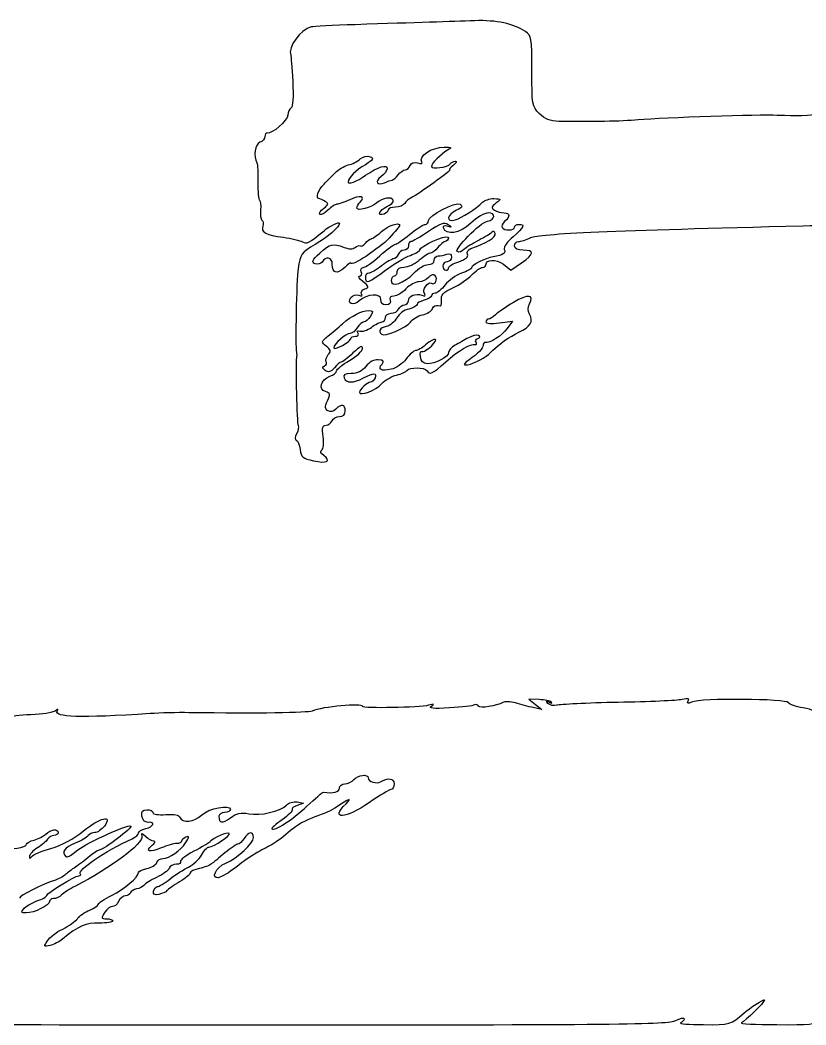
# Model space of a CAD drawing. Extents: x 0 to 69.4, y 0 to 30.3.
# Drawn here: x 15.99 to 20.74, y 0 to 6.08 of the extents above; entities that cross this region are included whole.
import ezdxf

# ---------------------------------------------------------------- set-up
doc = ezdxf.new("R2010")
doc.units = 0
doc.header["$MEASUREMENT"] = 0
doc.layers.get('0').update_dxf_attribs({"linetype": 'CONTINUOUS'})

msp = doc.modelspace()

# ---------------------------------------------------------------- linework, layer by layer
at = {"color": 0, "linetype": 'CONTINUOUS'}
for p, q in [((18.5747, 5.29281), (18.5747, 5.29281)), ((18.2867, 4.83626), (18.2867, 4.83626)), ((18.7154, 4.85015), (18.7154, 4.85015)), ((18.9132, 4.60189), (18.9583, 4.56717)), ((18.9583, 4.56717), (19.0226, 4.61057)), ((18.974, 4.37104), (18.974, 4.37104)), ((18.8889, 4.24778), (18.9688, 4.25819)), ((18.9688, 4.25819), (18.9358, 4.21306)), ((18.7015, 4.1575), (18.7015, 4.1575)), ((19.1285, 1.96853), (19.0678, 1.97026)), ((19.0678, 1.97026), (19.1076, 1.93901)), ((19.1458, 1.90776), (19.0938, 1.91992)), ((19.1076, 1.93901), (19.1458, 1.90776)), ((18.0957, 1.49462), (18.0957, 1.49462)), ((17.6651, 1.3488), (17.7051, 1.34185)), ((17.7051, 1.34185), (17.6669, 1.32796)), ((16.5003, 1.20296), (16.5003, 1.20296))]:
    msp.add_line(p, q, dxfattribs=at)
for points in [[(19.0469, 6.00971), (18.9722, 6.05832), (18.8715, 6.07915), (18.7397, 6.07568)], [(17.7503, 6.03749), (17.686, 6.02186), (17.6079, 5.91428), (17.6269, 5.8674)], [(18.0175, 6.05138), (17.8839, 6.0479), (17.7642, 6.04096), (17.7503, 6.03749)], [(18.7397, 6.07568), (18.5956, 6.07047), (18.396, 6.06353), (18.0175, 6.05138)], [(19.0851, 5.77192), (19.0851, 5.97325), (19.0833, 5.9854), (19.0469, 6.00971)], [(17.6269, 5.8674), (17.6288, 5.86219), (17.6339, 5.79101), (17.6392, 5.70942)], [(19.1303, 5.51324), (19.0868, 5.55838), (19.0851, 5.56532), (19.0851, 5.77192)], [(17.6392, 5.70942), (17.6443, 5.61046), (17.6408, 5.5549), (17.6288, 5.54796)], [(17.6288, 5.54796), (17.6183, 5.54101), (17.6096, 5.52192), (17.6096, 5.50456)], [(17.6096, 5.50456), (17.6096, 5.47331), (17.5124, 5.38656), (17.4846, 5.39524)], [(19.2483, 5.46636), (19.1944, 5.4681), (19.165, 5.48025), (19.1303, 5.51324)], [(19.7275, 5.47504), (19.6268, 5.46636), (19.4463, 5.46289), (19.2483, 5.46636)], [(20.5693, 5.50282), (20.4635, 5.50803), (19.8836, 5.48893), (19.7275, 5.47504)], [(20.8992, 5.51671), (20.7256, 5.49761), (20.6961, 5.49761), (20.5693, 5.50282)], [(17.4707, 5.3744), (17.4707, 5.36051), (17.4568, 5.34489), (17.4413, 5.33968)], [(17.4846, 5.39524), (17.4776, 5.39697), (17.4707, 5.38829), (17.4707, 5.3744)], [(17.4413, 5.33968), (17.4117, 5.32926), (17.3996, 5.25461), (17.4221, 5.21468)], [(18.4203, 5.21989), (18.3976, 5.25635), (18.4775, 5.31017), (18.5557, 5.31017)], [(18.5747, 5.29281), (18.5331, 5.26676), (18.4775, 5.21121), (18.4775, 5.19385)], [(18.5557, 5.31017), (18.6008, 5.31017), (18.6043, 5.30843), (18.5747, 5.29281)], [(17.9742, 5.20253), (17.9985, 5.20774), (18.0314, 5.22336), (18.0471, 5.23899)], [(18.0471, 5.23899), (18.0644, 5.25288), (18.0904, 5.25982), (18.1078, 5.25288)], [(18.1078, 5.25288), (18.1321, 5.24246), (18.1269, 5.23551), (18.0783, 5.20426)], [(17.4221, 5.21468), (17.4274, 5.206), (17.429, 5.15392), (17.429, 5.09836)], [(17.896, 5.15565), (17.9133, 5.17475), (17.9499, 5.19558), (17.9742, 5.20253)], [(18.0783, 5.20426), (18.0193, 5.16954), (17.9758, 5.1244), (17.9742, 5.1001)], [(18.08, 5.14003), (18.1547, 5.19211), (18.2138, 5.20947), (18.2103, 5.17996)], [(18.2103, 5.17996), (18.2085, 5.16607), (18.1911, 5.14524), (18.1721, 5.13135)], [(18.2763, 5.1435), (18.2883, 5.15913), (18.3075, 5.17301), (18.3196, 5.17301)], [(18.3196, 5.17301), (18.33, 5.17301), (18.3439, 5.18517), (18.349, 5.19906)], [(18.349, 5.19906), (18.356, 5.21642), (18.3717, 5.22163), (18.3942, 5.21468)], [(18.5886, 5.17301), (18.6043, 5.17301), (18.396, 5.02197), (18.356, 5.00461)], [(18.3942, 5.21468), (18.4133, 5.20947), (18.4254, 5.21121), (18.4203, 5.21989)], [(18.4775, 5.19385), (18.4775, 5.17475), (18.5782, 5.18864), (18.5921, 5.20947)], [(18.6094, 5.19906), (18.5904, 5.18517), (18.5817, 5.17301), (18.5886, 5.17301)], [(18.5921, 5.20947), (18.5974, 5.21815), (18.6113, 5.2251), (18.6217, 5.2251)], [(18.6217, 5.2251), (18.6338, 5.2251), (18.6268, 5.21294), (18.6094, 5.19906)], [(17.8283, 5.08621), (17.8457, 5.10531), (17.8769, 5.13656), (17.896, 5.15565)], [(17.9742, 5.1001), (17.9742, 5.08274), (18.0263, 5.10183), (18.08, 5.14003)], [(18.1721, 5.13135), (18.1339, 5.10183), (18.1494, 5.07579), (18.1946, 5.09489)], [(18.1946, 5.09489), (18.2119, 5.10357), (18.2328, 5.11051), (18.2397, 5.11051)], [(18.2397, 5.11051), (18.2485, 5.11225), (18.264, 5.12614), (18.2763, 5.1435)], [(17.429, 5.09836), (17.4274, 5.04281), (17.4325, 4.99246), (17.4378, 4.98899)], [(17.7971, 4.9994), (17.7763, 4.9994), (17.7936, 5.05149), (17.8283, 5.08621)], [(17.4378, 4.98899), (17.4447, 4.98551), (17.4482, 4.95779), (17.4447, 4.93001)], [(17.8353, 4.98204), (17.8214, 4.99072), (17.804, 4.9994), (17.7971, 4.9994)], [(17.9846, 4.99246), (17.9515, 4.97683), (17.9168, 4.96474), (17.9064, 4.96474)], [(18.0471, 4.97857), (18.0818, 5.01329), (18.0471, 5.02197), (17.9846, 4.99246)], [(18.2467, 4.98899), (18.2381, 5.01329), (18.1825, 5.00288), (18.1478, 4.97336)], [(18.2085, 4.95085), (18.2328, 4.96126), (18.2501, 4.97857), (18.2467, 4.98899)], [(18.356, 5.00461), (18.3422, 4.99767), (18.3231, 4.98378), (18.3161, 4.96994)], [(18.7865, 4.97683), (18.7988, 4.98899), (18.8299, 4.9994), (18.856, 4.9994)], [(18.856, 4.9994), (18.9011, 4.99767), (18.9011, 4.99767), (18.8681, 4.97163)], [(17.4447, 4.93001), (17.4413, 4.90224), (17.4447, 4.87446), (17.4533, 4.86925)], [(17.804, 4.90397), (17.7971, 4.91092), (17.8075, 4.92654), (17.8267, 4.94043)], [(17.851, 4.92828), (17.8318, 4.90918), (17.8093, 4.89703), (17.804, 4.90397)], [(17.8267, 4.94043), (17.8561, 4.963), (17.8579, 4.96821), (17.8353, 4.98204)], [(17.9064, 4.96474), (17.896, 4.96474), (17.8718, 4.94911), (17.851, 4.92828)], [(18.0263, 4.94217), (18.0263, 4.95085), (18.0349, 4.96647), (18.0471, 4.97857)], [(18.1478, 4.97336), (18.1147, 4.9439), (18.0263, 4.92133), (18.0263, 4.94217)], [(18.1911, 4.90571), (18.146, 4.89008), (18.1633, 4.93001), (18.2085, 4.95085)], [(18.2172, 4.93175), (18.2172, 4.92307), (18.205, 4.91265), (18.1911, 4.90571)], [(18.2606, 4.94738), (18.2363, 4.94738), (18.2172, 4.94043), (18.2172, 4.93175)], [(18.3161, 4.96994), (18.3092, 4.95779), (18.2832, 4.94738), (18.2606, 4.94738)], [(18.4601, 4.86578), (18.4601, 4.89703), (18.6233, 4.98204), (18.6511, 4.96474)], [(18.6286, 4.92828), (18.5696, 4.90224), (18.5626, 4.85189), (18.6217, 4.87099)], [(18.6217, 4.87099), (18.6615, 4.88314), (18.7467, 4.93696), (18.7865, 4.97683)], [(18.6511, 4.96474), (18.6703, 4.95258), (18.6633, 4.9439), (18.6286, 4.92828)], [(18.8681, 4.97163), (18.8386, 4.94911), (18.8368, 4.9439), (18.8594, 4.93001)], [(18.8594, 4.93001), (18.8733, 4.92133), (18.8993, 4.91265), (18.9167, 4.91265)], [(17.4533, 4.86925), (17.4621, 4.86404), (17.4638, 4.84668), (17.4586, 4.83279)], [(18.4411, 4.84321), (18.4515, 4.84321), (18.4601, 4.85363), (18.4601, 4.86578)], [(18.8213, 4.91265), (18.8004, 4.91265), (18.7518, 4.88488), (18.7154, 4.85015)], [(18.8161, 4.86231), (18.8646, 4.87272), (18.8699, 4.91265), (18.8213, 4.91265)], [(18.9167, 4.91265), (18.9532, 4.91265), (18.9549, 4.89008), (18.9201, 4.86057)], [(17.4586, 4.83279), (17.4447, 4.79633), (17.4776, 4.77897), (17.5836, 4.76508)], [(17.6982, 4.73731), (17.726, 4.72342), (17.7346, 4.72863), (17.8283, 4.80501)], [(17.9221, 4.84842), (17.9221, 4.82758), (17.8526, 4.76856), (17.7746, 4.72168)], [(17.8283, 4.80501), (17.8631, 4.83453), (17.9221, 4.86231), (17.9221, 4.84842)], [(18.1756, 4.79981), (18.2154, 4.83626), (18.2867, 4.86057), (18.2867, 4.83626)], [(18.2867, 4.83626), (18.2867, 4.83279), (18.2571, 4.79807), (18.2224, 4.75988)], [(18.3457, 4.78244), (18.3872, 4.81543), (18.4289, 4.84321), (18.4411, 4.84321)], [(18.5782, 4.84147), (18.5557, 4.8571), (18.5314, 4.84842), (18.4601, 4.79981)], [(18.5504, 4.82238), (18.5469, 4.83626), (18.5557, 4.83974), (18.5765, 4.83279)], [(18.7154, 4.85015), (18.6476, 4.78765), (18.5678, 4.77376), (18.5504, 4.82238)], [(18.5765, 4.83279), (18.6043, 4.82411), (18.6043, 4.82585), (18.5782, 4.84147)], [(18.6338, 4.67828), (18.6129, 4.69217), (18.7726, 4.85536), (18.8161, 4.86231)], [(18.8629, 4.78765), (18.8594, 4.80154), (18.849, 4.80501), (18.8438, 4.79633)], [(18.9201, 4.86057), (18.9063, 4.84842), (18.8993, 4.83279), (18.9046, 4.82411)], [(18.9046, 4.82411), (18.9167, 4.80328), (18.981, 4.80501), (18.981, 4.82585)], [(19.0069, 4.84321), (19.0469, 4.84321), (19.0382, 4.82585), (18.9722, 4.76856)], [(18.981, 4.82585), (18.981, 4.83626), (18.9931, 4.84321), (19.0069, 4.84321)], [(19.0782, 4.76335), (19.1285, 4.78765), (19.5747, 4.80675), (20.7256, 4.83453)], [(20.7256, 4.83453), (20.946, 4.83974), (21.2376, 4.84668), (21.3765, 4.85189)], [(17.5836, 4.76508), (17.6304, 4.75814), (17.6825, 4.74599), (17.6982, 4.73731)], [(18.2224, 4.75988), (18.1633, 4.69738), (17.9915, 4.58453), (17.9915, 4.60883)], [(18.0783, 4.73036), (18.0904, 4.74425), (18.1061, 4.7564), (18.1147, 4.7564)], [(18.1147, 4.7564), (18.1217, 4.7564), (18.1494, 4.7755), (18.1756, 4.79981)], [(18.2571, 4.72168), (18.2658, 4.72168), (18.3057, 4.74946), (18.3457, 4.78244)], [(18.4601, 4.79981), (18.4099, 4.76682), (18.3629, 4.73904), (18.3543, 4.73904)], [(18.4081, 4.68869), (18.4081, 4.71126), (18.5626, 4.78071), (18.5765, 4.76508)], [(18.5661, 4.74251), (18.5539, 4.73904), (18.5296, 4.71994), (18.5157, 4.70258)], [(18.5765, 4.76508), (18.5851, 4.75814), (18.58, 4.74772), (18.5661, 4.74251)], [(18.7657, 4.74772), (18.7275, 4.72863), (18.6876, 4.70258), (18.6738, 4.69043)], [(18.7171, 4.69738), (18.8074, 4.72689), (18.8715, 4.76682), (18.8629, 4.78765)], [(18.8438, 4.79633), (18.8386, 4.78939), (18.8022, 4.76682), (18.7657, 4.74772)], [(18.9722, 4.76856), (18.9358, 4.73904), (18.9132, 4.70606), (18.9185, 4.69217)], [(19.0035, 4.73904), (19.0174, 4.73904), (19.0504, 4.74946), (19.0782, 4.76335)], [(17.7746, 4.72168), (17.6894, 4.67133), (17.6843, 4.66439), (17.6721, 4.57585)], [(17.804, 4.6696), (17.8665, 4.72689), (17.8804, 4.73036), (17.9499, 4.70432)], [(17.9499, 4.70432), (17.9811, 4.69217), (18.0019, 4.69217), (18.0175, 4.70432)], [(18.0175, 4.70432), (18.0279, 4.713), (18.0418, 4.71821), (18.0471, 4.713)], [(18.0471, 4.713), (18.0522, 4.70779), (18.0661, 4.71474), (18.0783, 4.73036)], [(18.1651, 4.65224), (18.2068, 4.69043), (18.2485, 4.72168), (18.2571, 4.72168)], [(18.3126, 4.68696), (18.2971, 4.68696), (18.2814, 4.67481), (18.2763, 4.66092)], [(18.3388, 4.713), (18.3388, 4.69911), (18.3265, 4.68696), (18.3126, 4.68696)], [(18.3543, 4.73904), (18.3457, 4.73904), (18.3388, 4.72689), (18.3388, 4.713)], [(18.3508, 4.65571), (18.3821, 4.66786), (18.4081, 4.68175), (18.4081, 4.68869)], [(18.5157, 4.70258), (18.5001, 4.68349), (18.481, 4.6696), (18.4724, 4.6696)], [(18.6738, 4.69043), (18.6615, 4.67828), (18.6442, 4.67133), (18.6338, 4.67828)], [(18.6963, 4.66265), (18.6911, 4.67828), (18.6997, 4.69217), (18.7171, 4.69738)], [(18.9185, 4.69217), (18.9289, 4.66786), (18.9132, 4.65744), (18.8507, 4.64703)], [(18.981, 4.713), (18.981, 4.72689), (18.9914, 4.73904), (19.0035, 4.73904)], [(19.0331, 4.68696), (18.9983, 4.68696), (18.981, 4.69564), (18.981, 4.713)], [(19.0226, 4.61057), (19.099, 4.66265), (19.1025, 4.68696), (19.0331, 4.68696)], [(17.7746, 4.60536), (17.7503, 4.61578), (17.7554, 4.62619), (17.804, 4.6696)], [(17.8786, 4.60189), (17.8786, 4.64356), (17.8388, 4.65224), (17.8163, 4.61404)], [(18.0661, 4.58279), (18.0783, 4.58279), (18.1217, 4.61404), (18.1651, 4.65224)], [(18.2485, 4.63488), (18.2397, 4.63488), (18.2068, 4.61578), (18.1756, 4.59147)], [(18.1999, 4.56543), (18.2519, 4.60363), (18.3196, 4.64356), (18.3508, 4.65571)], [(18.2763, 4.66092), (18.2693, 4.64703), (18.2589, 4.63488), (18.2485, 4.63488)], [(18.4046, 4.62619), (18.3768, 4.60189), (18.3353, 4.58279), (18.311, 4.58279)], [(18.4724, 4.6696), (18.4636, 4.6696), (18.4342, 4.6505), (18.4046, 4.62619)], [(18.4585, 4.60015), (18.4793, 4.60015), (18.4949, 4.61057), (18.4949, 4.62619)], [(18.4949, 4.62619), (18.4949, 4.64008), (18.5053, 4.65224), (18.5192, 4.65224)], [(18.5192, 4.65224), (18.5331, 4.65224), (18.5557, 4.65744), (18.5713, 4.66265)], [(18.5713, 4.66265), (18.5904, 4.6696), (18.599, 4.66439), (18.599, 4.64529)], [(18.599, 4.64529), (18.599, 4.62967), (18.5869, 4.61751), (18.5731, 4.61751)], [(18.6442, 4.61751), (18.6858, 4.6314), (18.7032, 4.64703), (18.6963, 4.66265)], [(18.8507, 4.64703), (18.8022, 4.63835), (18.7206, 4.59668), (18.7206, 4.58106)], [(18.8074, 4.59842), (18.8074, 4.63314), (18.8681, 4.63488), (18.9132, 4.60189)], [(17.6721, 4.57585), (17.6617, 4.50467), (17.6531, 4.10368), (17.6617, 4.07069)], [(17.8163, 4.61404), (17.8093, 4.60363), (17.7919, 4.60015), (17.7746, 4.60536)], [(17.9533, 4.58279), (17.9064, 4.53939), (17.8786, 4.54633), (17.8786, 4.60189)], [(17.9915, 4.60883), (17.9915, 4.61404), (17.9742, 4.60363), (17.9533, 4.58279)], [(18.054, 4.55675), (18.0488, 4.57064), (18.054, 4.58279), (18.0661, 4.58279)], [(18.0783, 4.52203), (18.0783, 4.48215), (18.0992, 4.4891), (18.1999, 4.56543)], [(18.1756, 4.59147), (18.1443, 4.56717), (18.1096, 4.54807), (18.0992, 4.54807)], [(18.311, 4.58279), (18.2849, 4.58279), (18.2693, 4.57238), (18.2693, 4.55675)], [(18.3717, 4.54807), (18.3976, 4.57758), (18.4376, 4.60015), (18.4585, 4.60015)], [(18.5731, 4.61751), (18.5592, 4.61751), (18.5469, 4.60536), (18.5469, 4.59147)], [(18.5469, 4.59147), (18.5469, 4.57758), (18.5557, 4.56543), (18.5643, 4.56543)], [(18.5643, 4.56543), (18.5747, 4.56543), (18.5817, 4.57238), (18.5817, 4.58106)], [(18.5817, 4.58106), (18.5817, 4.58974), (18.6094, 4.6071), (18.6442, 4.61751)], [(18.7206, 4.58106), (18.7206, 4.57411), (18.6928, 4.55849), (18.6599, 4.54807)], [(18.7224, 4.53765), (18.7449, 4.56196), (18.7744, 4.58279), (18.7865, 4.58279)], [(18.7865, 4.58279), (18.7969, 4.58279), (18.8074, 4.58974), (18.8074, 4.59842)], [(18.0626, 4.49772), (18.0401, 4.51508), (18.0314, 4.53071), (18.0436, 4.53071)], [(18.0436, 4.53071), (18.0557, 4.53071), (18.061, 4.54286), (18.054, 4.55675)], [(18.0992, 4.54807), (18.0869, 4.54807), (18.0783, 4.53592), (18.0783, 4.52203)], [(18.2346, 4.50293), (18.2346, 4.46132), (18.311, 4.48562), (18.3717, 4.54807)], [(18.2519, 4.53071), (18.2432, 4.53071), (18.2346, 4.51856), (18.2346, 4.50293)], [(18.2693, 4.55675), (18.2693, 4.54286), (18.2624, 4.53071), (18.2519, 4.53071)], [(18.4601, 4.52203), (18.4481, 4.50814), (18.4219, 4.49604), (18.4011, 4.49604)], [(18.4358, 4.42486), (18.4203, 4.44743), (18.4567, 4.49946), (18.4775, 4.48736)], [(18.5001, 4.53244), (18.4897, 4.54286), (18.474, 4.53939), (18.4601, 4.52203)], [(18.4775, 4.48736), (18.5001, 4.47347), (18.5192, 4.51335), (18.5001, 4.53244)], [(18.6599, 4.54807), (18.6251, 4.53592), (18.5817, 4.50467), (18.5608, 4.47694)], [(18.6078, 4.45958), (18.6476, 4.47868), (18.6981, 4.51335), (18.7224, 4.53765)], [(18.0557, 4.42139), (18.0488, 4.43181), (18.0575, 4.44569), (18.0749, 4.45264)], [(18.0749, 4.45264), (18.1008, 4.46306), (18.1008, 4.46653), (18.0626, 4.49772)], [(18.3231, 4.45264), (18.3006, 4.42833), (18.2693, 4.40924), (18.2501, 4.40924)], [(18.4011, 4.49604), (18.3821, 4.49604), (18.3457, 4.47521), (18.3231, 4.45264)], [(18.5608, 4.47694), (18.54, 4.44917), (18.5122, 4.4266), (18.5001, 4.4266)], [(18.5383, 4.38319), (18.5349, 4.41792), (18.5488, 4.43181), (18.6078, 4.45958)], [(18.0418, 4.38146), (18.0054, 4.34847), (17.9619, 4.3641), (17.9915, 4.40056)], [(17.9915, 4.40056), (18.0019, 4.41444), (18.0244, 4.41965), (18.0383, 4.41444)], [(18.0383, 4.41444), (18.0557, 4.4075), (18.0626, 4.41097), (18.0557, 4.42139)], [(18.1721, 4.3884), (18.1738, 4.4266), (18.0888, 4.42312), (18.0418, 4.38146)], [(18.2033, 4.35715), (18.1807, 4.35715), (18.1703, 4.36757), (18.1721, 4.3884)], [(18.2276, 4.38319), (18.2346, 4.36583), (18.2276, 4.35715), (18.2033, 4.35715)], [(18.2501, 4.40924), (18.2293, 4.40924), (18.2224, 4.40056), (18.2276, 4.38319)], [(18.3144, 4.35715), (18.3283, 4.35715), (18.3388, 4.36757), (18.3388, 4.38146)], [(18.3388, 4.38146), (18.3388, 4.41097), (18.3821, 4.42833), (18.4203, 4.41444)], [(18.4342, 4.38493), (18.4099, 4.37799), (18.3907, 4.36757), (18.3907, 4.35889)], [(18.4203, 4.41444), (18.4393, 4.4075), (18.4446, 4.40924), (18.4358, 4.42486)], [(18.4775, 4.41097), (18.4775, 4.40229), (18.4585, 4.39014), (18.4342, 4.38493)], [(18.5001, 4.4266), (18.4879, 4.4266), (18.4775, 4.41965), (18.4775, 4.41097)], [(18.5192, 4.35194), (18.5365, 4.345), (18.5418, 4.35368), (18.5383, 4.38319)], [(19.0713, 4.36236), (19.1007, 4.41965), (19.0625, 4.42312), (18.974, 4.37104)], [(17.9394, 4.24083), (17.9967, 4.29118), (18.0575, 4.32243), (18.0974, 4.32243)], [(18.0974, 4.32243), (18.1269, 4.32243), (18.1286, 4.31722), (18.1096, 4.28771)], [(18.2346, 4.30507), (18.2536, 4.30507), (18.2744, 4.31722), (18.2797, 4.33111)], [(18.3404, 4.33111), (18.3144, 4.3259), (18.2814, 4.3016), (18.2693, 4.27729)], [(18.2797, 4.33111), (18.2867, 4.345), (18.3006, 4.35715), (18.3144, 4.35715)], [(18.3907, 4.35889), (18.3907, 4.35021), (18.3682, 4.33806), (18.3404, 4.33111)], [(18.4238, 4.29639), (18.4515, 4.3016), (18.4793, 4.31896), (18.4844, 4.33458)], [(18.4844, 4.33458), (18.4914, 4.34847), (18.5053, 4.35715), (18.5192, 4.35194)], [(18.974, 4.37104), (18.9289, 4.34326), (18.8785, 4.31028), (18.8646, 4.29639)], [(19.0713, 4.29986), (19.059, 4.32069), (19.059, 4.34153), (19.0713, 4.36236)], [(18.1096, 4.28771), (18.0974, 4.26861), (18.08, 4.25299), (18.0696, 4.25299)], [(18.179, 4.25299), (18.1894, 4.25299), (18.1999, 4.26514), (18.1999, 4.27903)], [(18.1999, 4.27903), (18.1999, 4.29292), (18.2154, 4.30507), (18.2346, 4.30507)], [(18.2693, 4.27729), (18.2554, 4.25472), (18.2276, 4.23042), (18.205, 4.22521)], [(18.3508, 4.25125), (18.3629, 4.27035), (18.396, 4.28944), (18.4238, 4.29639)], [(18.8229, 4.27035), (18.8143, 4.27035), (18.8074, 4.2634), (18.8074, 4.25299)], [(18.8646, 4.29639), (18.8507, 4.2825), (18.8317, 4.27035), (18.8229, 4.27035)], [(19.0069, 4.19049), (19.0782, 4.22521), (19.0956, 4.25472), (19.0713, 4.29986)], [(17.8526, 4.16792), (17.8769, 4.18701), (17.9151, 4.22), (17.9394, 4.24083)], [(18.0297, 4.21826), (18.0175, 4.19917), (17.9985, 4.18354), (17.9863, 4.18354)], [(18.0332, 4.18701), (18.0244, 4.19917), (18.0297, 4.20264), (18.0453, 4.19743)], [(18.0696, 4.25299), (18.0592, 4.25299), (18.0418, 4.23736), (18.0297, 4.21826)], [(18.0453, 4.19743), (18.061, 4.19222), (18.0904, 4.20264), (18.1147, 4.22)], [(18.1147, 4.22), (18.1374, 4.23736), (18.1668, 4.25299), (18.179, 4.25299)], [(18.205, 4.22521), (18.1651, 4.21479), (18.1547, 4.19917), (18.1756, 4.17833)], [(18.1756, 4.17833), (18.1929, 4.16097), (18.3265, 4.21653), (18.3508, 4.25125)], [(18.9358, 4.21306), (18.9046, 4.16965), (18.8299, 4.12278), (18.8039, 4.12799)], [(18.8074, 4.25299), (18.8074, 4.24257), (18.8386, 4.24083), (18.8889, 4.24778)], [(17.8422, 4.10542), (17.811, 4.13146), (17.811, 4.13319), (17.8526, 4.16792)], [(17.9863, 4.18354), (17.9603, 4.18354), (17.8874, 4.11931), (17.8874, 4.09674)], [(17.9394, 4.11062), (17.9672, 4.12625), (17.9915, 4.14535), (17.9915, 4.15403)], [(17.9915, 4.15403), (17.9915, 4.16097), (18.0036, 4.16618), (18.0193, 4.16618)], [(18.0193, 4.16618), (18.0349, 4.16618), (18.0401, 4.17486), (18.0332, 4.18701)], [(18.4775, 4.10715), (18.5296, 4.1575), (18.5001, 4.16271), (18.4428, 4.1141)], [(18.7015, 4.1575), (18.6789, 4.14361), (18.6425, 4.12278), (18.6217, 4.11236)], [(18.7622, 4.17139), (18.7518, 4.1766), (18.7258, 4.16965), (18.7015, 4.1575)], [(18.7483, 4.12972), (18.7414, 4.1384), (18.7467, 4.14882), (18.7588, 4.15229)], [(18.7588, 4.15229), (18.7726, 4.1575), (18.7726, 4.16444), (18.7622, 4.17139)], [(18.8229, 4.05681), (18.8976, 4.12799), (18.9463, 4.16271), (19.0069, 4.19049)], [(17.8544, 4.05507), (17.8718, 4.0759), (17.8683, 4.08458), (17.8422, 4.10542)], [(17.8874, 4.09674), (17.8874, 4.08806), (17.9099, 4.095), (17.9394, 4.11062)], [(17.9828, 4.0204), (18.0263, 4.04465), (18.061, 4.07764), (18.061, 4.09326)], [(18.061, 4.09326), (18.061, 4.11236), (18.0453, 4.10542), (18.0036, 4.06549)], [(18.3821, 4.07937), (18.3717, 4.07937), (18.3457, 4.05681), (18.3249, 4.02903)], [(18.4428, 4.1141), (18.4203, 4.095), (18.3942, 4.07937), (18.3821, 4.07937)], [(18.4115, 4.04292), (18.4081, 4.06549), (18.4115, 4.07937), (18.4203, 4.07417)], [(18.4203, 4.07417), (18.4272, 4.07069), (18.4532, 4.08458), (18.4775, 4.10715)], [(18.5643, 4.01172), (18.6407, 4.07937), (18.7136, 4.12278), (18.7432, 4.11583)], [(18.6217, 4.11236), (18.599, 4.10021), (18.5817, 4.08111), (18.5817, 4.06896)], [(18.79, 4.11236), (18.79, 4.09153), (18.764, 4.06375), (18.7032, 4.02214)], [(18.7432, 4.11583), (18.7518, 4.1141), (18.7536, 4.12104), (18.7483, 4.12972)], [(18.8039, 4.12799), (18.7953, 4.12972), (18.79, 4.12278), (18.79, 4.11236)], [(17.6617, 4.03597), (17.6547, 3.99957), (17.6635, 3.63846), (17.6721, 3.62631)], [(17.6617, 4.07069), (17.6635, 4.06201), (17.6635, 4.04639), (17.6617, 4.03597)], [(17.8422, 4.01172), (17.8371, 4.02214), (17.8422, 4.04118), (17.8544, 4.05507)], [(17.9047, 3.95617), (17.9047, 3.96658), (17.9394, 3.99436), (17.9828, 4.0204)], [(18.0036, 4.06549), (17.9724, 4.03424), (17.9394, 4.00999), (17.9325, 4.00999)], [(18.1564, 4.02382), (18.1304, 4.02556), (18.1026, 4.01172), (18.0818, 3.98394)], [(18.179, 3.99783), (18.1929, 4.01519), (18.1894, 4.0204), (18.1564, 4.02382)], [(18.3249, 4.02903), (18.304, 4.00131), (18.264, 3.97353), (18.2346, 3.96658)], [(18.4515, 3.99957), (18.4289, 4.00131), (18.415, 4.01519), (18.4115, 4.04292)], [(18.5817, 4.06896), (18.5817, 4.04118), (18.5001, 3.99783), (18.4515, 3.99957)], [(18.7032, 4.02214), (18.6807, 4.00651), (18.6703, 3.99262), (18.6807, 3.99262)], [(18.6807, 3.99262), (18.7171, 3.99262), (18.7883, 4.02556), (18.8229, 4.05681)], [(17.8353, 3.95964), (17.8163, 3.97353), (17.8144, 3.98047), (17.8318, 3.98742)], [(17.8318, 3.98742), (17.8422, 3.99089), (17.8475, 4.00304), (17.8422, 4.01172)], [(17.8908, 3.97526), (17.8683, 3.94922), (17.8544, 3.94575), (17.8353, 3.95964)], [(17.8631, 3.92492), (17.8856, 3.93186), (17.9047, 3.94749), (17.9047, 3.95617)], [(17.9325, 4.00999), (17.9256, 4.00999), (17.9064, 3.99436), (17.8908, 3.97526)], [(18.0818, 3.98394), (18.0575, 3.95443), (18.0297, 3.94054), (17.9932, 3.94054)], [(18.2346, 3.96658), (18.1721, 3.95269), (18.1513, 3.96485), (18.179, 3.99783)], [(18.2675, 3.93186), (18.2971, 3.93881), (18.3249, 3.95096), (18.33, 3.95964)], [(18.33, 3.95964), (18.3439, 3.98047), (18.4376, 3.98047), (18.4515, 3.9579)], [(18.4515, 3.9579), (18.4689, 3.93012), (18.481, 3.93707), (18.5643, 4.01172)], [(17.8371, 3.83117), (17.7919, 3.84332), (17.8093, 3.90408), (17.8631, 3.92492)], [(17.9932, 3.94054), (17.9533, 3.94054), (17.9429, 3.9336), (17.9499, 3.9145)], [(17.9499, 3.9145), (17.9638, 3.88151), (18.0036, 3.88151), (18.0679, 3.9145)], [(18.0679, 3.9145), (18.1304, 3.94749), (18.1494, 3.94749), (18.1374, 3.9145)], [(18.1374, 3.9145), (18.1304, 3.90061), (18.12, 3.88846), (18.1096, 3.88846)], [(18.1772, 3.87978), (18.1981, 3.90235), (18.2397, 3.92492), (18.2675, 3.93186)], [(17.8492, 3.77561), (17.8683, 3.81728), (17.8665, 3.82249), (17.8371, 3.83117)], [(18.1096, 3.88846), (18.0904, 3.88846), (18.0436, 3.84506), (18.0436, 3.82769)], [(18.0436, 3.82769), (18.0436, 3.80165), (18.1408, 3.83985), (18.1772, 3.87978)], [(17.8526, 3.71485), (17.8336, 3.727), (17.8318, 3.73915), (17.8492, 3.77561)], [(17.8994, 3.72526), (17.8856, 3.70964), (17.8665, 3.70617), (17.8526, 3.71485)], [(17.9568, 3.71485), (17.9568, 3.75478), (17.9342, 3.75999), (17.8994, 3.72526)], [(17.9221, 3.68012), (17.9446, 3.68012), (17.9568, 3.69228), (17.9568, 3.71485)], [(17.8406, 3.62804), (17.8544, 3.62804), (17.87, 3.64019), (17.8769, 3.65408)], [(17.8769, 3.65408), (17.8821, 3.66797), (17.9029, 3.68012), (17.9221, 3.68012)], [(17.6721, 3.62631), (17.6774, 3.61762), (17.6721, 3.59679), (17.6635, 3.57769)], [(17.8232, 3.5586), (17.8163, 3.61415), (17.8197, 3.62804), (17.8406, 3.62804)], [(17.6635, 3.57769), (17.6513, 3.55686), (17.6513, 3.54129), (17.66, 3.53782)], [(17.66, 3.53782), (17.6704, 3.53435), (17.6808, 3.51004), (17.6843, 3.48053)], [(17.8144, 3.47706), (17.8249, 3.484), (17.8283, 3.51872), (17.8232, 3.5586)], [(17.6843, 3.48053), (17.6894, 3.43539), (17.6999, 3.42671), (17.7642, 3.41282)], [(17.8267, 3.44407), (17.8075, 3.45796), (17.8024, 3.47011), (17.8144, 3.47706)], [(17.7642, 3.41282), (17.8457, 3.39546), (17.8735, 3.40935), (17.8267, 3.44407)], [(18.061, 1.92686), (18.061, 1.94769), (17.8163, 1.92512), (17.7572, 1.89908)], [(18.9097, 1.95117), (18.8715, 1.9286), (18.7726, 1.91297), (18.7622, 1.9286)], [(18.9861, 1.94769), (18.9549, 1.95637), (18.9201, 1.95811), (18.9097, 1.95117)], [(19.0938, 1.91992), (19.066, 1.92512), (19.0157, 1.93728), (18.9861, 1.94769)], [(19.2032, 1.9529), (19.1963, 1.95985), (19.1632, 1.96679), (19.1285, 1.96853)], [(19.1824, 1.94422), (19.1685, 1.96158), (19.1685, 1.96332), (19.1893, 1.9529)], [(19.1893, 1.9529), (19.2032, 1.94422), (19.2101, 1.94422), (19.2032, 1.9529)], [(19.606, 1.95117), (19.4201, 1.94769), (19.2535, 1.93901), (19.2361, 1.93381)], [(19.9931, 1.96853), (19.9669, 1.96158), (19.7917, 1.95464), (19.606, 1.95117)], [(20.0294, 1.95985), (20.0399, 1.97374), (20.0294, 1.97721), (19.9931, 1.96853)], [(20.0503, 1.9529), (20.026, 1.94249), (20.0208, 1.94422), (20.0294, 1.95985)], [(20.6371, 1.94943), (20.6283, 1.97374), (20.1042, 1.97721), (20.0503, 1.9529)], [(20.7256, 1.91818), (20.6804, 1.92339), (20.6422, 1.93901), (20.6371, 1.94943)], [(16.2018, 1.89908), (16.1879, 1.88867), (16.1236, 1.87825), (16.056, 1.87651)], [(16.7764, 1.88346), (16.3528, 1.85568), (16.1931, 1.86089), (16.2157, 1.89908)], [(16.2157, 1.89908), (16.2243, 1.91297), (16.2208, 1.91297), (16.2018, 1.89908)], [(17.0107, 1.88867), (16.9447, 1.8904), (16.8389, 1.88693), (16.7764, 1.88346)], [(17.7572, 1.89908), (17.7276, 1.88693), (17.4343, 1.88346), (17.0107, 1.88867)], [(18.4601, 1.93381), (18.4099, 1.91992), (18.061, 1.91297), (18.061, 1.92686)], [(18.5869, 1.91818), (18.4879, 1.91124), (18.4585, 1.91471), (18.4775, 1.9286)], [(18.4775, 1.9286), (18.4967, 1.94249), (18.4932, 1.94422), (18.4601, 1.93381)], [(18.7379, 1.93554), (18.7293, 1.93033), (18.6615, 1.92165), (18.5869, 1.91818)], [(18.7622, 1.9286), (18.7571, 1.93728), (18.7467, 1.94075), (18.7379, 1.93554)], [(19.2361, 1.93381), (19.2171, 1.9286), (19.1944, 1.93381), (19.1824, 1.94422)], [(20.8626, 1.85047), (20.8228, 1.88867), (20.7793, 1.9095), (20.7256, 1.91818)], [(16.056, 1.87651), (15.99, 1.87478), (15.9275, 1.8661), (15.9189, 1.85568)], [(18.0089, 1.48421), (18.0314, 1.51199), (18.0957, 1.52067), (18.0957, 1.49462)], [(17.955, 1.45817), (17.9724, 1.45817), (17.9967, 1.47032), (18.0089, 1.48421)], [(18.0957, 1.49462), (18.0957, 1.47206), (18.1478, 1.45643), (18.1703, 1.47032)], [(18.1703, 1.47032), (18.2154, 1.4981), (18.2519, 1.49289), (18.2519, 1.45817)], [(17.7242, 1.32275), (17.7746, 1.36963), (17.8197, 1.40782), (17.8249, 1.40782)], [(17.8249, 1.40782), (17.8821, 1.39914), (17.9221, 1.40956), (17.9221, 1.43212)], [(17.9221, 1.43212), (17.9221, 1.44601), (17.936, 1.45817), (17.955, 1.45817)], [(18.2328, 1.42344), (18.2242, 1.42344), (18.1651, 1.38873), (18.1026, 1.34532)], [(18.2519, 1.45817), (18.2519, 1.43907), (18.2432, 1.42344), (18.2328, 1.42344)], [(17.601, 1.3297), (17.6149, 1.34359), (17.6443, 1.35227), (17.6651, 1.3488)], [(18.1026, 1.34532), (17.9585, 1.24463), (17.8596, 1.23942), (17.9619, 1.33838)], [(17.9619, 1.33838), (18.0019, 1.37831), (17.9793, 1.36963), (17.9047, 1.31755)], [(16.7278, 1.26373), (16.7225, 1.29324), (16.7313, 1.30192), (16.7572, 1.30192)], [(16.7572, 1.30192), (16.7781, 1.30192), (16.7938, 1.29324), (16.7938, 1.28456)], [(16.7938, 1.28456), (16.7938, 1.27414), (16.8267, 1.26893), (16.8718, 1.27241)], [(17.0871, 1.26893), (17.1304, 1.3106), (17.2624, 1.33664), (17.2624, 1.30366)], [(17.2276, 1.28456), (17.2086, 1.28456), (17.1929, 1.27414), (17.1929, 1.26199)], [(17.2624, 1.30366), (17.2624, 1.29324), (17.2468, 1.28456), (17.2276, 1.28456)], [(17.2624, 1.25331), (17.3006, 1.28109), (17.3249, 1.2863), (17.3735, 1.27762)], [(17.3735, 1.27762), (17.4447, 1.26373), (17.561, 1.2915), (17.601, 1.3297)], [(17.5124, 1.1856), (17.5281, 1.17003), (17.6374, 1.24116), (17.7242, 1.32275)], [(17.6357, 1.30192), (17.6408, 1.29498), (17.6131, 1.2672), (17.5749, 1.24116)], [(17.6669, 1.32796), (17.6443, 1.32102), (17.6304, 1.30887), (17.6357, 1.30192)], [(17.9047, 1.31755), (17.8804, 1.30192), (17.8214, 1.27414), (17.7728, 1.25852)], [(16.3736, 1.1735), (16.4743, 1.25505), (16.5524, 1.27414), (16.5003, 1.20296)], [(16.7642, 1.22553), (16.7433, 1.22553), (16.7313, 1.23768), (16.7278, 1.26373)], [(16.7503, 1.18734), (16.7989, 1.19949), (16.8093, 1.23074), (16.7642, 1.22553)], [(16.8718, 1.27241), (16.9239, 1.27588), (16.9517, 1.27067), (16.9568, 1.25505)], [(16.9568, 1.25505), (16.9707, 1.22032), (17.0436, 1.22727), (17.0871, 1.26893)], [(17.1929, 1.26199), (17.1929, 1.21859), (17.2138, 1.21685), (17.2624, 1.25331)], [(17.5749, 1.24116), (17.5367, 1.21512), (17.5089, 1.18907), (17.5124, 1.1856)], [(17.7728, 1.25852), (17.7242, 1.24289), (17.6582, 1.20643), (17.6253, 1.17524)], [(16.1463, 1.15441), (16.1757, 1.18387), (16.2208, 1.18907), (16.2208, 1.16309)], [(16.1775, 1.0676), (16.2435, 1.0867), (16.3146, 1.12489), (16.3736, 1.1735)], [(16.2208, 1.16309), (16.2208, 1.15441), (16.2088, 1.14573), (16.1949, 1.14573)], [(16.3199, 1.04329), (16.365, 1.08843), (16.6392, 1.21512), (16.66, 1.20296)], [(16.4431, 1.16309), (16.4275, 1.16309), (16.4083, 1.15441), (16.4032, 1.14573)], [(16.5003, 1.20296), (16.4847, 1.18218), (16.4586, 1.16309), (16.4431, 1.16309)], [(16.66, 1.20296), (16.6739, 1.19428), (16.4951, 1.05892), (16.4725, 1.05892)], [(16.6688, 1.12663), (16.6896, 1.13704), (16.7069, 1.15267), (16.7069, 1.16135)], [(16.7069, 1.16135), (16.7069, 1.17003), (16.726, 1.18218), (16.7503, 1.18734)], [(16.7503, 1.13878), (16.726, 1.16309), (16.7225, 1.16482), (16.7278, 1.14225)], [(17.1322, 1.07628), (17.1617, 1.07628), (17.2676, 1.14746), (17.2554, 1.15788)], [(17.2554, 1.15788), (17.245, 1.16829), (17.1582, 1.13184), (17.1408, 1.10927)], [(17.4013, 1.13357), (17.4013, 1.1735), (17.3718, 1.17003), (17.3457, 1.12836)], [(17.6253, 1.17524), (17.5922, 1.14573), (17.5436, 1.10753), (17.5142, 1.09191)], [(16.0299, 1.09364), (16.0299, 1.10059), (16.0507, 1.11274), (16.075, 1.11795)], [(16.075, 1.11795), (16.1011, 1.12489), (16.1324, 1.14225), (16.1463, 1.15441)], [(16.1567, 1.12316), (16.1497, 1.111), (16.1219, 1.08843), (16.0958, 1.07107)], [(16.1949, 1.14573), (16.1826, 1.14573), (16.1636, 1.13531), (16.1567, 1.12316)], [(16.3233, 1.09885), (16.259, 1.07454), (16.24, 1.04503), (16.2678, 1.01899)], [(16.4032, 1.14573), (16.3963, 1.13531), (16.3615, 1.11448), (16.3233, 1.09885)], [(16.7278, 1.14225), (16.7364, 1.09711), (16.5403, 0.94954), (16.325, 0.84017)], [(16.3546, 0.91309), (16.3338, 0.93566), (16.5056, 1.05198), (16.6688, 1.12663)], [(16.7989, 1.111), (16.7885, 1.111), (16.766, 1.12316), (16.7503, 1.13878)], [(16.7903, 1.0867), (16.8058, 1.09885), (16.8111, 1.111), (16.7989, 1.111)], [(16.9378, 1.09711), (16.9204, 1.09711), (16.8788, 1.08496), (16.844, 1.07107)], [(16.8544, 1.00684), (16.8926, 1.00684), (16.9603, 1.05371), (16.9915, 1.10232)], [(16.9672, 1.111), (16.9672, 1.10232), (16.9533, 1.09711), (16.9378, 1.09711)], [(16.9933, 1.13531), (16.9794, 1.12836), (16.9672, 1.11795), (16.9672, 1.111)], [(16.9915, 1.10232), (17.0158, 1.13878), (17.0158, 1.14399), (16.9933, 1.13531)], [(17.1408, 1.10927), (17.1357, 1.10232), (17.0906, 1.07628), (17.0419, 1.05024)], [(17.2346, 0.97906), (17.3058, 1.01031), (17.4013, 1.09885), (17.4013, 1.13357)], [(17.3457, 1.12836), (17.3336, 1.10927), (17.3163, 1.09364), (17.3075, 1.09364)], [(15.9015, 1.07628), (15.9206, 1.05718), (16.0299, 1.07281), (16.0299, 1.09364)], [(16.0958, 1.07107), (16.0681, 1.05371), (16.0472, 1.03114), (16.0472, 1.01899)], [(16.0611, 1.01899), (16.0681, 1.02941), (16.1201, 1.05198), (16.1775, 1.0676)], [(16.2678, 1.01899), (16.2729, 1.01204), (16.2972, 1.0242), (16.3199, 1.04329)], [(16.4725, 1.05892), (16.4656, 1.05892), (16.4379, 1.04156), (16.4118, 1.02073)], [(16.844, 1.07107), (16.7746, 1.03982), (16.7417, 1.05024), (16.7903, 1.0867)], [(17.0419, 1.05024), (16.9915, 1.0242), (16.9551, 0.99642), (16.9603, 0.98774)], [(17.0871, 1.02767), (17.1026, 1.05545), (17.1235, 1.07628), (17.1322, 1.07628)], [(17.2294, 1.04156), (17.1947, 1.01204), (17.1582, 0.98079), (17.1478, 0.97385)], [(17.3075, 1.09364), (17.3006, 1.09364), (17.2642, 1.06934), (17.2294, 1.04156)], [(17.4186, 1.03982), (17.3943, 1.02593), (17.3388, 0.98774), (17.2971, 0.95475)], [(17.5142, 1.09191), (17.4864, 1.07628), (17.4429, 1.05371), (17.4186, 1.03982)], [(16.0472, 1.01899), (16.0472, 1.00336), (16.0507, 1.00336), (16.0611, 1.01899)], [(16.4118, 1.02073), (16.3858, 0.99816), (16.3476, 0.96864), (16.325, 0.95475)], [(16.7572, 0.94607), (16.785, 0.95128), (16.8128, 0.96864), (16.8181, 0.98253)], [(16.8181, 0.98253), (16.8232, 0.99642), (16.8389, 1.00684), (16.8544, 1.00684)], [(16.9603, 0.98774), (16.9656, 0.97906), (16.9533, 0.97211), (16.936, 0.97211)], [(17.0089, 0.95475), (17.0367, 0.96864), (17.0732, 1.00163), (17.0871, 1.02767)], [(17.1478, 0.97385), (17.1374, 0.96517), (17.1044, 0.95302), (17.0749, 0.94607)], [(17.1913, 0.89052), (17.1408, 0.88357), (17.1739, 0.95302), (17.2346, 0.97906)], [(16.325, 0.95475), (16.3042, 0.94086), (16.2764, 0.92003), (16.266, 0.90961)], [(16.3458, 0.90267), (16.3563, 0.90267), (16.3615, 0.90788), (16.3546, 0.91309)], [(16.5438, 0.78288), (16.6218, 0.82281), (16.7069, 0.89399), (16.7069, 0.92177)], [(16.7069, 0.92177), (16.7069, 0.92871), (16.7294, 0.93913), (16.7572, 0.94607)], [(16.8926, 0.94781), (16.8875, 0.93392), (16.8528, 0.90961), (16.8163, 0.89225)], [(16.936, 0.97211), (16.9169, 0.97211), (16.8979, 0.9617), (16.8926, 0.94781)], [(16.8979, 0.88357), (16.9308, 0.90961), (16.9811, 0.94086), (17.0089, 0.95475)], [(17.0193, 0.92003), (17.0193, 0.91135), (16.9899, 0.88704), (16.9551, 0.86621)], [(17.0749, 0.94607), (17.0436, 0.94086), (17.0193, 0.92871), (17.0193, 0.92003)], [(17.2971, 0.95475), (17.2554, 0.92177), (17.2086, 0.89399), (17.1913, 0.89052)], [(16.2053, 0.87663), (16.1271, 0.85232), (15.9865, 0.78114), (15.9865, 0.76725)], [(16.1514, 0.78288), (16.1514, 0.79677), (16.3215, 0.90267), (16.3458, 0.90267)], [(16.266, 0.90961), (16.2539, 0.8992), (16.2261, 0.88357), (16.2053, 0.87663)], [(16.8163, 0.89225), (16.7799, 0.87489), (16.7451, 0.85406), (16.7382, 0.84364)], [(16.8197, 0.8367), (16.8301, 0.8367), (16.8649, 0.85753), (16.8979, 0.88357)], [(16.9551, 0.86621), (16.9188, 0.84364), (16.884, 0.81934), (16.8788, 0.81239)], [(16.325, 0.84017), (16.2921, 0.82281), (16.2539, 0.7985), (16.2417, 0.78635)], [(16.6583, 0.80024), (16.6549, 0.78982), (16.641, 0.78114), (16.6288, 0.78114)], [(16.6947, 0.82281), (16.6792, 0.81934), (16.6618, 0.80892), (16.6583, 0.80024)], [(16.7382, 0.84364), (16.7329, 0.83496), (16.7121, 0.82454), (16.6947, 0.82281)], [(16.8301, 0.78982), (16.8024, 0.78461), (16.7938, 0.78982), (16.7972, 0.80892)], [(16.7972, 0.80892), (16.8007, 0.82281), (16.8111, 0.83496), (16.8197, 0.8367)], [(16.8788, 0.81239), (16.8736, 0.80371), (16.851, 0.79503), (16.8301, 0.78982)], [(16.0125, 0.70307), (16.0229, 0.71691), (16.0594, 0.73774), (16.0924, 0.74989)], [(16.1688, 0.74642), (16.1688, 0.72385), (16.075, 0.67703), (16.0282, 0.67703)], [(16.0924, 0.74989), (16.1254, 0.76031), (16.1514, 0.77593), (16.1514, 0.78288)], [(16.1931, 0.76378), (16.1792, 0.76378), (16.1688, 0.75684), (16.1688, 0.74642)], [(16.2417, 0.78635), (16.2296, 0.7742), (16.2069, 0.76378), (16.1931, 0.76378)], [(16.4118, 0.69439), (16.4396, 0.70654), (16.4639, 0.72211), (16.4639, 0.73079)], [(16.4639, 0.73079), (16.4639, 0.73774), (16.5003, 0.76204), (16.5438, 0.78288)], [(16.5854, 0.74642), (16.575, 0.72732), (16.5593, 0.71343), (16.5489, 0.71691)], [(16.6288, 0.78114), (16.6149, 0.78114), (16.5958, 0.76552), (16.5854, 0.74642)], [(16.0282, 0.67703), (15.9969, 0.67703), (15.9951, 0.68224), (16.0125, 0.70307)], [(16.3372, 0.64231), (16.3493, 0.65967), (16.3824, 0.68224), (16.4118, 0.69439)], [(16.5038, 0.68224), (16.4794, 0.64404), (16.4794, 0.64231), (16.5142, 0.64231)], [(16.5489, 0.71691), (16.5385, 0.71864), (16.5176, 0.70307), (16.5038, 0.68224)], [(16.469, 0.61626), (16.3875, 0.618), (16.3476, 0.60064), (16.2469, 0.51904)], [(16.2486, 0.57981), (16.2851, 0.5989), (16.325, 0.62668), (16.3372, 0.64231)], [(16.5507, 0.62842), (16.5507, 0.62147), (16.5142, 0.61626), (16.469, 0.61626)], [(16.5142, 0.64231), (16.5333, 0.64231), (16.5507, 0.6371), (16.5507, 0.62842)], [(16.1567, 0.50863), (16.1688, 0.52946), (16.2104, 0.56245), (16.2486, 0.57981)], [(16.1722, 0.48085), (16.134, 0.47217), (16.1324, 0.4739), (16.1567, 0.50863)], [(16.2469, 0.51904), (16.2278, 0.50342), (16.1949, 0.48606), (16.1722, 0.48085)], [(20.4913, 0.15104), (20.4913, 0.13542), (20.3749, 0.02257), (20.3524, 0.01215)], [(20.3663, 0.07118), (20.401, 0.10243), (20.4913, 0.15972), (20.4913, 0.15104)], [(20.1232, 0.00174), (20.2829, 0), (20.2915, 0.00174), (20.3663, 0.07118)], [(14.9363, 0.01736), (14.9363, 0.00521), (15.7817, 0), (17.4204, 0)], [(17.4204, 0), (19.6025, 0), (19.9097, 0.00347), (19.9549, 0.02604)], [(19.9549, 0.02604), (19.9826, 0.04167), (20.0051, 0.04514), (20.0051, 0.03646)], [(19.9843, 0.01215), (19.9722, 0.00694), (20.0347, 0.00174), (20.1232, 0.00174)], [(20.0051, 0.03646), (20.0051, 0.02778), (19.9947, 0.01562), (19.9843, 0.01215)], [(20.3524, 0.01215), (20.3385, 0.00694), (20.4339, 0.00174), (20.5658, 0.00174)], [(20.5658, 0.00174), (20.7638, 0), (20.8071, 0.00521), (20.814, 0.02604)]]:
    msp.add_open_spline(points, degree=3, dxfattribs=at)

doc.saveas('drawing.dxf')
